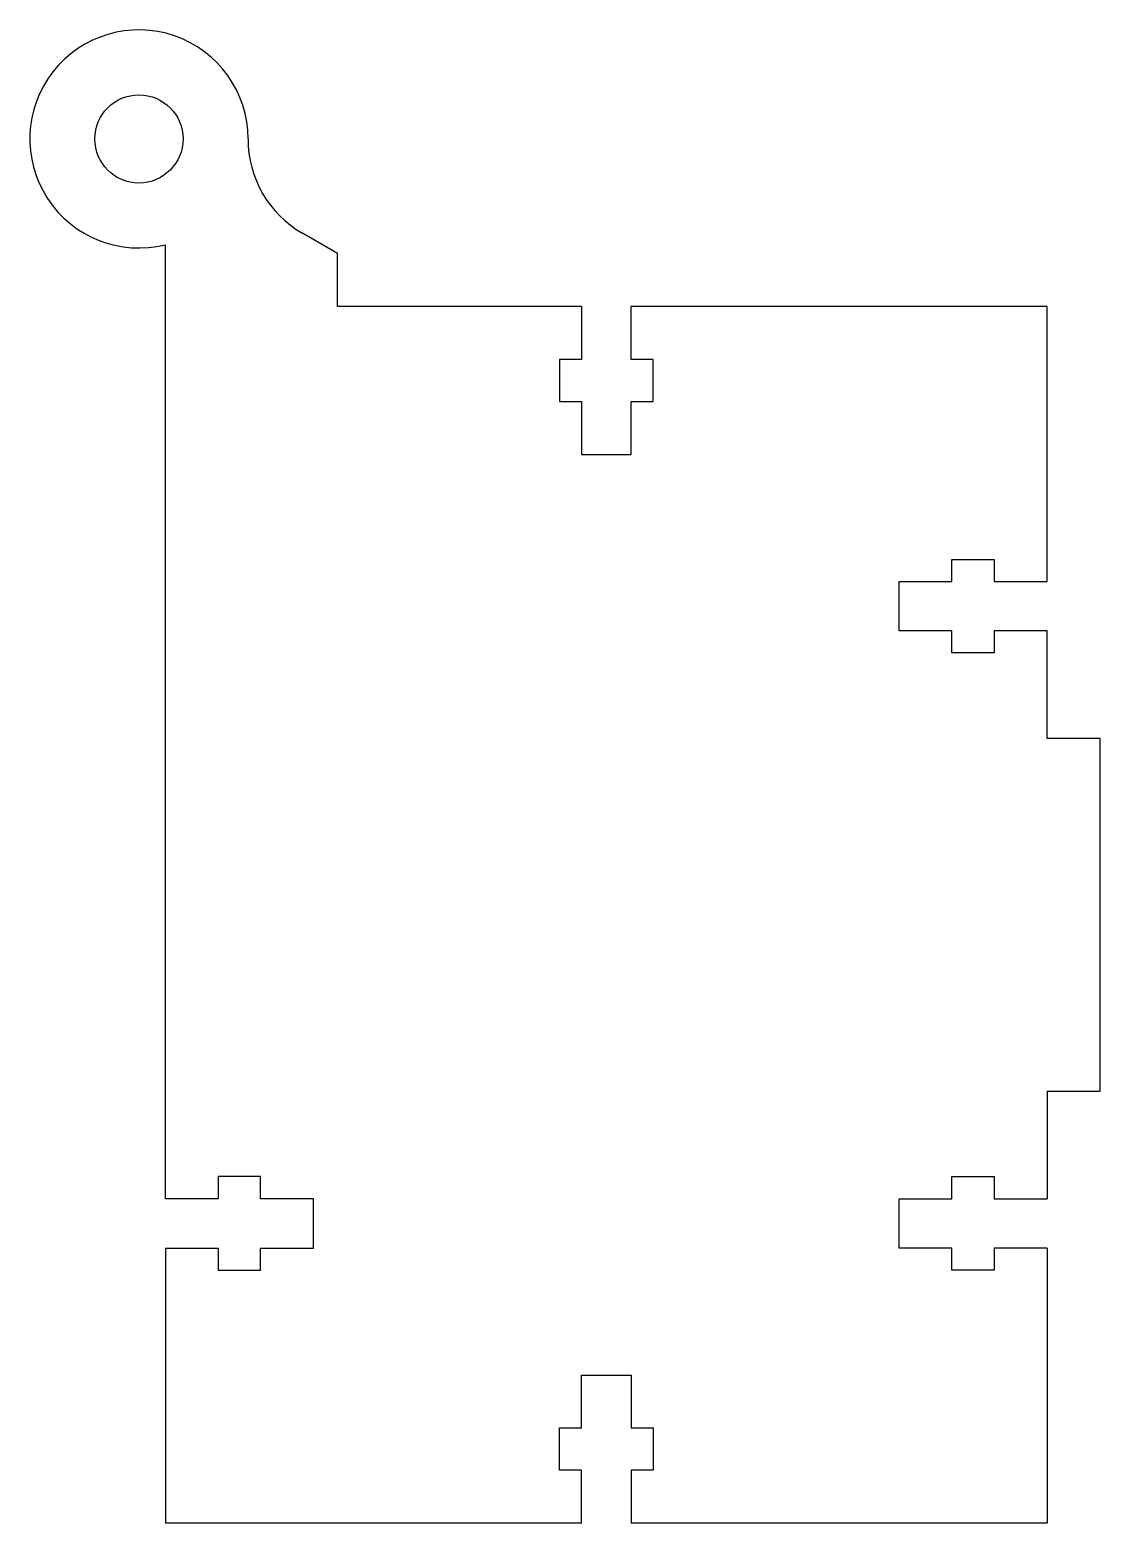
# Model space of a CAD drawing. Extents: x -29.7 to 31, y -46 to 38.7.
import ezdxf

# ---------------------------------------------------------------- set-up
doc = ezdxf.new("R2010")
doc.units = 0
doc.layers.add('Shape2DView002', color=7, linetype='CONTINUOUS')

msp = doc.modelspace()

# ---------------------------------------------------------------- linework, layer by layer
at = {"layer": 'Shape2DView002'}
for p, q in [((-12.25, 26), (-14.233, 27.15)), ((-22, -27.6), (-22, 26.5)), ((-12.25, 23), (-12.25, 26)), ((1.6, 23), (-12.25, 23)), ((1.6, 23), (1.6, 20)), ((28, 23), (4.4, 23)), ((4.4, 20), (4.4, 23)), ((28, 7.4), (28, 23)), ((0.35, 20), (0.35, 17.6)), ((1.6, 20), (0.35, 20)), ((5.65, 20), (4.4, 20)), ((5.65, 17.6), (5.65, 20)), ((0.35, 17.6), (1.6, 17.6)), ((1.6, 17.6), (1.6, 14.6)), ((4.4, 17.6), (5.65, 17.6)), ((4.4, 14.6), (4.4, 17.6)), ((1.6, 14.6), (4.4, 14.6)), ((22.6, 7.4), (22.6, 8.65)), ((22.6, 8.65), (25, 8.65)), ((25, 8.65), (25, 7.4)), ((19.6, 4.6), (19.6, 7.4)), ((19.6, 7.4), (22.6, 7.4)), ((25, 7.4), (28, 7.4)), ((22.6, 4.6), (19.6, 4.6)), ((22.6, 3.35), (22.6, 4.6)), ((28, 4.6), (25, 4.6)), ((25, 4.6), (25, 3.35)), ((28, -1.5), (28, 4.6)), ((25, 3.35), (22.6, 3.35)), ((31, -1.5), (28, -1.5)), ((31, -21.5), (31, -1.5)), ((28, -21.5), (28, -27.6)), ((28, -21.5), (31, -21.5)), ((-19, -26.35), (-19, -27.6)), ((-16.6, -26.35), (-19, -26.35)), ((-16.6, -27.6), (-16.6, -26.35)), ((22.6, -27.6), (22.6, -26.35)), ((22.6, -26.35), (25, -26.35)), ((25, -26.35), (25, -27.6)), ((-19, -27.6), (-22, -27.6)), ((-13.6, -27.6), (-16.6, -27.6)), ((-13.6, -30.4), (-13.6, -27.6)), ((19.6, -30.4), (19.6, -27.6)), ((19.6, -27.6), (22.6, -27.6)), ((25, -27.6), (28, -27.6)), ((-22, -30.4), (-19, -30.4)), ((-22, -30.4), (-22, -46)), ((-19, -30.4), (-19, -31.65)), ((-16.6, -30.4), (-13.6, -30.4)), ((-16.6, -31.65), (-16.6, -30.4)), ((22.6, -30.4), (19.6, -30.4)), ((22.6, -31.65), (22.6, -30.4)), ((28, -30.4), (25, -30.4)), ((25, -30.4), (25, -31.65)), ((28, -30.4), (28, -46)), ((-19, -31.65), (-16.6, -31.65)), ((25, -31.65), (22.6, -31.65)), ((1.6, -40.6), (1.6, -37.6)), ((1.6, -37.6), (4.4, -37.6)), ((4.4, -37.6), (4.4, -40.6)), ((0.35, -43), (0.35, -40.6)), ((0.35, -40.6), (1.6, -40.6)), ((4.4, -40.6), (5.65, -40.6)), ((5.65, -40.6), (5.65, -43)), ((1.6, -43), (0.35, -43)), ((1.6, -46), (1.6, -43)), ((5.65, -43), (4.4, -43)), ((4.4, -43), (4.4, -46)), ((1.6, -46), (-22, -46)), ((28, -46), (4.4, -46))]:
    msp.add_line(p, q, dxfattribs=at)
msp.add_circle((-23.5, 32.5), 2.5, dxfattribs=at)
for centre, start, end in [((-23.5, 32.5), 0, -75.9638), ((-11.131, 32.5), 180, -120.104)]:
    msp.add_arc(centre, 6.185, start, end, dxfattribs=at)

doc.saveas('drawing.dxf')
